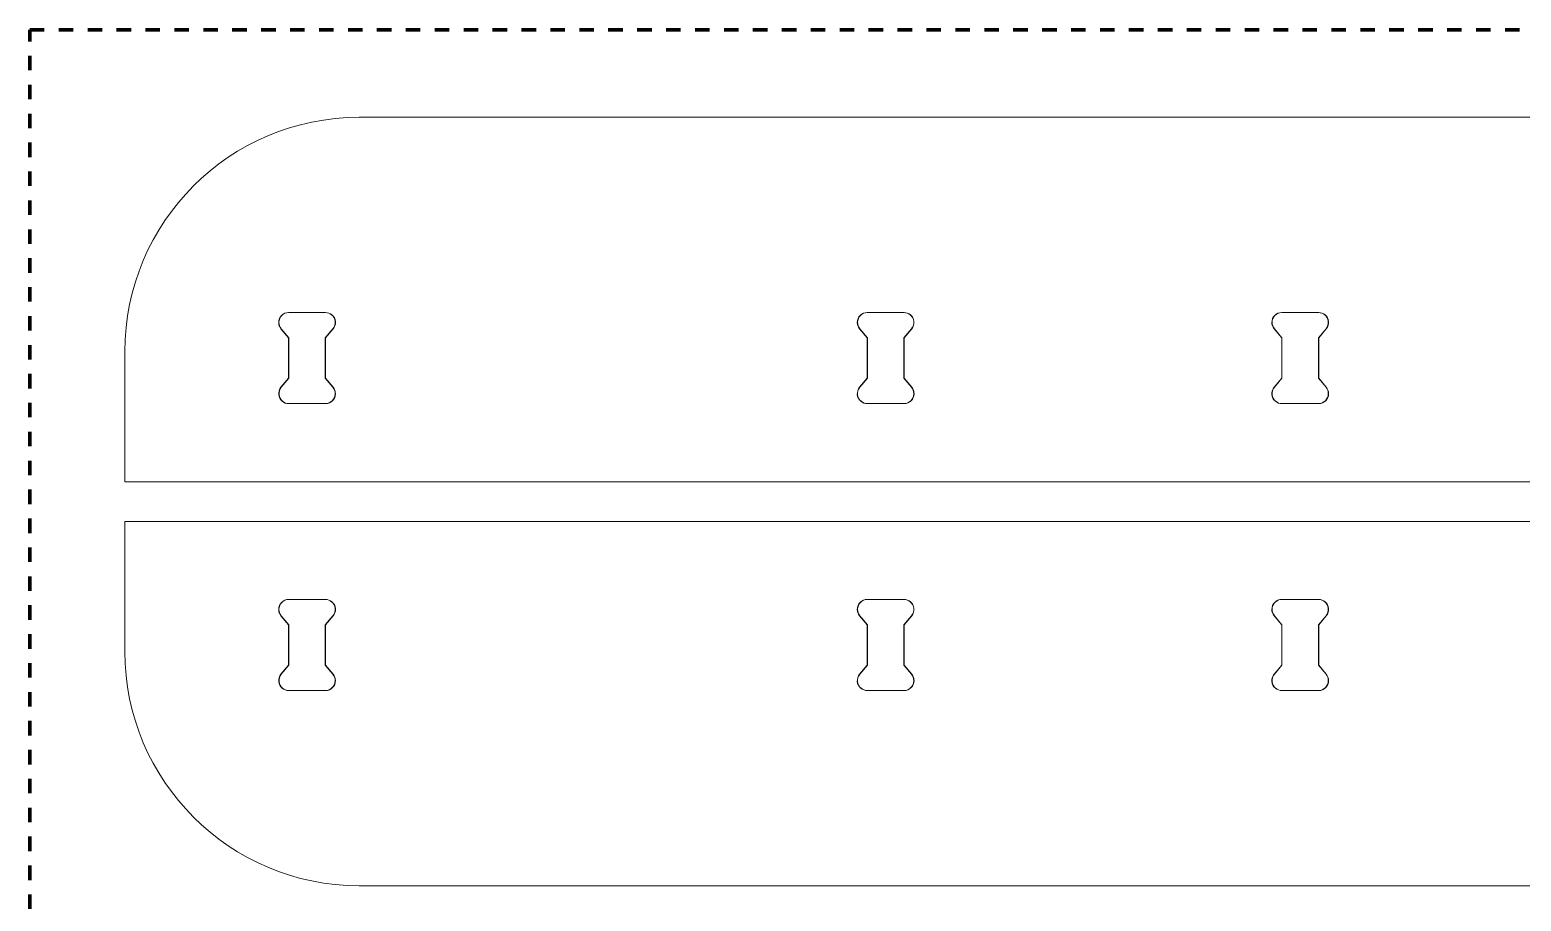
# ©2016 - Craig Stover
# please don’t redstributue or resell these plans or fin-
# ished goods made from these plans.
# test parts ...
# Model space of a CAD drawing. Header units: inches. Extents: x 0 to 96, y -60 to 51.
# Drawn here: x 0 to 28.64, y -16.74 to 0 of the extents above; entities that cross this region are included whole.
import ezdxf

# ---------------------------------------------------------------- set-up
doc = ezdxf.new("R2010")
doc.units = ezdxf.units.IN
doc.header["$MEASUREMENT"] = 0
doc.linetypes.add('AI-Linetype-1', pattern=[0.555556, 0.277778, -0.277778])
doc.layers.add('formatting', color=7, linetype='Continuous')
doc.layers.add('full-70', color=7, linetype='Continuous')

# ---------------------------------------------------------------- blocks, each defined once
blk = doc.blocks.new('block 15')
at = {"layer": 'full-70', "color": 7, "lineweight": 15, "true_color": 0xffffff}
blk.add_open_spline([(1.825, -9.443), (1.825, -9.443), (78.825, -9.443), (78.825, -9.443), (78.825, -9.443), (78.825, -11.943), (78.825, -11.943), (78.825, -14.428), (76.81, -16.443), (74.325, -16.443), (74.325, -16.443), (6.325, -16.443), (6.325, -16.443), (3.84, -16.443), (1.825, -14.428), (1.825, -11.943), (1.825, -11.943), (1.825, -9.443), (1.825, -9.443)], degree=3, knots=[0, 0, 0, 0, 1, 1, 1, 2, 2, 2, 3, 3, 3, 4, 4, 4, 5, 5, 5, 6, 6, 6, 6], dxfattribs=at)
blk = doc.blocks.new('block 18')
at = {"layer": 'full-70', "color": 7, "lineweight": 15, "true_color": 0xffffff}
blk.add_open_spline([(4.829, -11.255), (4.829, -11.255), (4.975, -11.428), (4.975, -11.428), (4.975, -11.428), (4.975, -12.207), (4.975, -12.207), (4.975, -12.207), (4.829, -12.381), (4.829, -12.381), (4.762, -12.461), (4.773, -12.581), (4.853, -12.648), (4.887, -12.677), (4.93, -12.693), (4.975, -12.693), (4.975, -12.693), (5.675, -12.693), (5.675, -12.693), (5.78, -12.693), (5.865, -12.608), (5.865, -12.503), (5.865, -12.458), (5.849, -12.415), (5.821, -12.381), (5.821, -12.381), (5.675, -12.207), (5.675, -12.207), (5.675, -12.207), (5.675, -11.428), (5.675, -11.428), (5.675, -11.428), (5.821, -11.255), (5.821, -11.255), (5.888, -11.174), (5.878, -11.055), (5.797, -10.987), (5.763, -10.958), (5.72, -10.943), (5.675, -10.943), (5.675, -10.943), (4.975, -10.943), (4.975, -10.943), (4.87, -10.943), (4.785, -11.028), (4.785, -11.133), (4.785, -11.177), (4.801, -11.221), (4.829, -11.255)], degree=3, knots=[0, 0, 0, 0, 1, 1, 1, 2, 2, 2, 3, 3, 3, 4, 4, 4, 5, 5, 5, 6, 6, 6, 7, 7, 7, 8, 8, 8, 9, 9, 9, 10, 10, 10, 11, 11, 11, 12, 12, 12, 13, 13, 13, 14, 14, 14, 15, 15, 15, 16, 16, 16, 16], dxfattribs=at)
blk = doc.blocks.new('block 19')
at = {"layer": 'full-70', "color": 7, "lineweight": 15, "true_color": 0xffffff}
blk.add_open_spline([(15.942, -11.255), (15.942, -11.255), (16.088, -11.428), (16.088, -11.428), (16.088, -11.428), (16.088, -12.207), (16.088, -12.207), (16.088, -12.207), (15.942, -12.381), (15.942, -12.381), (15.875, -12.461), (15.885, -12.581), (15.965, -12.648), (16, -12.677), (16.043, -12.693), (16.088, -12.693), (16.088, -12.693), (16.788, -12.693), (16.788, -12.693), (16.892, -12.693), (16.978, -12.608), (16.978, -12.503), (16.978, -12.458), (16.962, -12.415), (16.933, -12.381), (16.933, -12.381), (16.788, -12.207), (16.788, -12.207), (16.788, -12.207), (16.788, -11.428), (16.788, -11.428), (16.788, -11.428), (16.933, -11.255), (16.933, -11.255), (17.001, -11.174), (16.99, -11.055), (16.91, -10.987), (16.875, -10.958), (16.832, -10.943), (16.788, -10.943), (16.788, -10.943), (16.088, -10.943), (16.088, -10.943), (15.983, -10.943), (15.898, -11.028), (15.898, -11.133), (15.898, -11.177), (15.913, -11.221), (15.942, -11.255)], degree=3, knots=[0, 0, 0, 0, 1, 1, 1, 2, 2, 2, 3, 3, 3, 4, 4, 4, 5, 5, 5, 6, 6, 6, 7, 7, 7, 8, 8, 8, 9, 9, 9, 10, 10, 10, 11, 11, 11, 12, 12, 12, 13, 13, 13, 14, 14, 14, 15, 15, 15, 16, 16, 16, 16], dxfattribs=at)
blk = doc.blocks.new('block 20')
at = {"layer": 'full-70', "color": 7, "lineweight": 15, "true_color": 0xffffff}
blk.add_open_spline([(23.904, -11.255), (23.904, -11.255), (24.05, -11.428), (24.05, -11.428), (24.05, -11.428), (24.05, -12.207), (24.05, -12.207), (24.05, -12.207), (23.904, -12.381), (23.904, -12.381), (23.837, -12.461), (23.848, -12.581), (23.928, -12.648), (23.962, -12.677), (24.005, -12.693), (24.05, -12.693), (24.05, -12.693), (24.75, -12.693), (24.75, -12.693), (24.855, -12.693), (24.94, -12.608), (24.94, -12.503), (24.94, -12.458), (24.924, -12.415), (24.896, -12.381), (24.896, -12.381), (24.75, -12.207), (24.75, -12.207), (24.75, -12.207), (24.75, -11.428), (24.75, -11.428), (24.75, -11.428), (24.896, -11.255), (24.896, -11.255), (24.963, -11.174), (24.953, -11.055), (24.872, -10.987), (24.838, -10.958), (24.795, -10.943), (24.75, -10.943), (24.75, -10.943), (24.05, -10.943), (24.05, -10.943), (23.945, -10.943), (23.86, -11.028), (23.86, -11.133), (23.86, -11.177), (23.876, -11.221), (23.904, -11.255)], degree=3, knots=[0, 0, 0, 0, 1, 1, 1, 2, 2, 2, 3, 3, 3, 4, 4, 4, 5, 5, 5, 6, 6, 6, 7, 7, 7, 8, 8, 8, 9, 9, 9, 10, 10, 10, 11, 11, 11, 12, 12, 12, 13, 13, 13, 14, 14, 14, 15, 15, 15, 16, 16, 16, 16], dxfattribs=at)
blk = doc.blocks.new('block 16')
at = {"layer": 'full-70'}
for name in ['block 18', 'block 19', 'block 20']:
    blk.add_blockref(name, (0, 0), dxfattribs=at)
blk = doc.blocks.new('block 14')
at = {"layer": 'full-70'}
for name in ['block 15', 'block 16']:
    blk.add_blockref(name, (0, 0), dxfattribs=at)
blk = doc.blocks.new('block 27')
at = {"layer": 'full-70', "color": 7, "lineweight": 15, "true_color": 0xffffff}
blk.add_open_spline([(78.825, -8.681), (78.825, -8.681), (1.825, -8.681), (1.825, -8.681), (1.825, -8.681), (1.825, -6.181), (1.825, -6.181), (1.825, -3.695), (3.84, -1.681), (6.325, -1.681), (6.325, -1.681), (74.325, -1.681), (74.325, -1.681), (76.81, -1.681), (78.825, -3.695), (78.825, -6.181), (78.825, -6.181), (78.825, -8.681), (78.825, -8.681)], degree=3, knots=[0, 0, 0, 0, 1, 1, 1, 2, 2, 2, 3, 3, 3, 4, 4, 4, 5, 5, 5, 6, 6, 6, 6], dxfattribs=at)
blk = doc.blocks.new('block 34')
at = {"layer": 'full-70', "color": 7, "lineweight": 15, "true_color": 0xffffff}
blk.add_open_spline([(5.675, -5.916), (5.675, -5.916), (5.821, -5.743), (5.821, -5.743), (5.888, -5.662), (5.878, -5.542), (5.797, -5.475), (5.763, -5.446), (5.72, -5.431), (5.675, -5.431), (5.675, -5.431), (4.975, -5.431), (4.975, -5.431), (4.87, -5.431), (4.785, -5.516), (4.785, -5.621), (4.785, -5.665), (4.801, -5.708), (4.829, -5.743), (4.829, -5.743), (4.975, -5.916), (4.975, -5.916), (4.975, -5.916), (4.975, -6.695), (4.975, -6.695), (4.975, -6.695), (4.829, -6.868), (4.829, -6.868), (4.762, -6.949), (4.773, -7.069), (4.853, -7.136), (4.887, -7.165), (4.93, -7.181), (4.975, -7.181), (4.975, -7.181), (5.675, -7.181), (5.675, -7.181), (5.78, -7.181), (5.865, -7.095), (5.865, -6.991), (5.865, -6.946), (5.849, -6.903), (5.821, -6.868), (5.821, -6.868), (5.675, -6.695), (5.675, -6.695), (5.675, -6.695), (5.675, -5.916), (5.675, -5.916)], degree=3, knots=[0, 0, 0, 0, 1, 1, 1, 2, 2, 2, 3, 3, 3, 4, 4, 4, 5, 5, 5, 6, 6, 6, 7, 7, 7, 8, 8, 8, 9, 9, 9, 10, 10, 10, 11, 11, 11, 12, 12, 12, 13, 13, 13, 14, 14, 14, 15, 15, 15, 16, 16, 16, 16], dxfattribs=at)
blk = doc.blocks.new('block 35')
at = {"layer": 'full-70', "color": 7, "lineweight": 15, "true_color": 0xffffff}
blk.add_open_spline([(16.788, -5.916), (16.788, -5.916), (16.933, -5.743), (16.933, -5.743), (17.001, -5.662), (16.99, -5.542), (16.91, -5.475), (16.875, -5.446), (16.832, -5.431), (16.788, -5.431), (16.788, -5.431), (16.088, -5.431), (16.088, -5.431), (15.983, -5.431), (15.898, -5.516), (15.898, -5.621), (15.898, -5.665), (15.913, -5.708), (15.942, -5.743), (15.942, -5.743), (16.088, -5.916), (16.088, -5.916), (16.088, -5.916), (16.088, -6.695), (16.088, -6.695), (16.088, -6.695), (15.942, -6.868), (15.942, -6.868), (15.875, -6.949), (15.885, -7.069), (15.965, -7.136), (16, -7.165), (16.043, -7.181), (16.088, -7.181), (16.088, -7.181), (16.788, -7.181), (16.788, -7.181), (16.892, -7.181), (16.978, -7.095), (16.978, -6.991), (16.978, -6.946), (16.962, -6.903), (16.933, -6.868), (16.933, -6.868), (16.788, -6.695), (16.788, -6.695), (16.788, -6.695), (16.788, -5.916), (16.788, -5.916)], degree=3, knots=[0, 0, 0, 0, 1, 1, 1, 2, 2, 2, 3, 3, 3, 4, 4, 4, 5, 5, 5, 6, 6, 6, 7, 7, 7, 8, 8, 8, 9, 9, 9, 10, 10, 10, 11, 11, 11, 12, 12, 12, 13, 13, 13, 14, 14, 14, 15, 15, 15, 16, 16, 16, 16], dxfattribs=at)
blk = doc.blocks.new('block 36')
at = {"layer": 'full-70', "color": 7, "lineweight": 15, "true_color": 0xffffff}
blk.add_open_spline([(24.75, -5.916), (24.75, -5.916), (24.896, -5.743), (24.896, -5.743), (24.963, -5.662), (24.953, -5.542), (24.872, -5.475), (24.838, -5.446), (24.795, -5.431), (24.75, -5.431), (24.75, -5.431), (24.05, -5.431), (24.05, -5.431), (23.945, -5.431), (23.86, -5.516), (23.86, -5.621), (23.86, -5.665), (23.876, -5.708), (23.904, -5.743), (23.904, -5.743), (24.05, -5.916), (24.05, -5.916), (24.05, -5.916), (24.05, -6.695), (24.05, -6.695), (24.05, -6.695), (23.904, -6.868), (23.904, -6.868), (23.837, -6.949), (23.848, -7.069), (23.928, -7.136), (23.962, -7.165), (24.005, -7.181), (24.05, -7.181), (24.05, -7.181), (24.75, -7.181), (24.75, -7.181), (24.855, -7.181), (24.94, -7.095), (24.94, -6.991), (24.94, -6.946), (24.924, -6.903), (24.896, -6.868), (24.896, -6.868), (24.75, -6.695), (24.75, -6.695), (24.75, -6.695), (24.75, -5.916), (24.75, -5.916)], degree=3, knots=[0, 0, 0, 0, 1, 1, 1, 2, 2, 2, 3, 3, 3, 4, 4, 4, 5, 5, 5, 6, 6, 6, 7, 7, 7, 8, 8, 8, 9, 9, 9, 10, 10, 10, 11, 11, 11, 12, 12, 12, 13, 13, 13, 14, 14, 14, 15, 15, 15, 16, 16, 16, 16], dxfattribs=at)
blk = doc.blocks.new('block 28')
at = {"layer": 'full-70'}
for name in ['block 34', 'block 35', 'block 36']:
    blk.add_blockref(name, (0, 0), dxfattribs=at)
blk = doc.blocks.new('block 26')
at = {"layer": 'full-70'}
for name in ['block 27', 'block 28']:
    blk.add_blockref(name, (0, 0), dxfattribs=at)
blk = doc.blocks.new('block 59')
at = {"layer": 'full-70', "color": 7, "lineweight": 15, "true_color": 0xffffff}
blk.add_open_spline([(1.825, -9.443), (1.825, -9.443), (78.825, -9.443), (78.825, -9.443), (78.825, -9.443), (78.825, -11.943), (78.825, -11.943), (78.825, -14.428), (76.81, -16.443), (74.325, -16.443), (74.325, -16.443), (6.325, -16.443), (6.325, -16.443), (3.84, -16.443), (1.825, -14.428), (1.825, -11.943), (1.825, -11.943), (1.825, -9.443), (1.825, -9.443)], degree=3, knots=[0, 0, 0, 0, 1, 1, 1, 2, 2, 2, 3, 3, 3, 4, 4, 4, 5, 5, 5, 6, 6, 6, 6], dxfattribs=at)
blk = doc.blocks.new('block 62')
at = {"layer": 'full-70', "color": 7, "lineweight": 15, "true_color": 0xffffff}
blk.add_open_spline([(4.824, -11.255), (4.824, -11.255), (4.97, -11.428), (4.97, -11.428), (4.97, -11.428), (4.97, -12.207), (4.97, -12.207), (4.97, -12.207), (4.824, -12.381), (4.824, -12.381), (4.757, -12.461), (4.768, -12.581), (4.848, -12.648), (4.882, -12.677), (4.925, -12.693), (4.97, -12.693), (4.97, -12.693), (5.68, -12.693), (5.68, -12.693), (5.785, -12.693), (5.87, -12.608), (5.87, -12.503), (5.87, -12.458), (5.854, -12.415), (5.826, -12.381), (5.826, -12.381), (5.68, -12.207), (5.68, -12.207), (5.68, -12.207), (5.68, -11.428), (5.68, -11.428), (5.68, -11.428), (5.826, -11.255), (5.826, -11.255), (5.893, -11.174), (5.883, -11.055), (5.802, -10.987), (5.768, -10.958), (5.725, -10.943), (5.68, -10.943), (5.68, -10.943), (4.97, -10.943), (4.97, -10.943), (4.865, -10.943), (4.78, -11.028), (4.78, -11.133), (4.78, -11.177), (4.796, -11.221), (4.824, -11.255)], degree=3, knots=[0, 0, 0, 0, 1, 1, 1, 2, 2, 2, 3, 3, 3, 4, 4, 4, 5, 5, 5, 6, 6, 6, 7, 7, 7, 8, 8, 8, 9, 9, 9, 10, 10, 10, 11, 11, 11, 12, 12, 12, 13, 13, 13, 14, 14, 14, 15, 15, 15, 16, 16, 16, 16], dxfattribs=at)
blk = doc.blocks.new('block 63')
at = {"layer": 'full-70', "color": 7, "lineweight": 15, "true_color": 0xffffff}
blk.add_open_spline([(15.937, -11.255), (15.937, -11.255), (16.083, -11.428), (16.083, -11.428), (16.083, -11.428), (16.083, -12.207), (16.083, -12.207), (16.083, -12.207), (15.937, -12.381), (15.937, -12.381), (15.87, -12.461), (15.88, -12.581), (15.96, -12.648), (15.995, -12.677), (16.038, -12.693), (16.083, -12.693), (16.083, -12.693), (16.793, -12.693), (16.793, -12.693), (16.897, -12.693), (16.983, -12.608), (16.983, -12.503), (16.983, -12.458), (16.967, -12.415), (16.938, -12.381), (16.938, -12.381), (16.793, -12.207), (16.793, -12.207), (16.793, -12.207), (16.793, -11.428), (16.793, -11.428), (16.793, -11.428), (16.938, -11.255), (16.938, -11.255), (17.006, -11.174), (16.995, -11.055), (16.915, -10.987), (16.88, -10.958), (16.837, -10.943), (16.793, -10.943), (16.793, -10.943), (16.083, -10.943), (16.083, -10.943), (15.978, -10.943), (15.893, -11.028), (15.893, -11.133), (15.893, -11.177), (15.908, -11.221), (15.937, -11.255)], degree=3, knots=[0, 0, 0, 0, 1, 1, 1, 2, 2, 2, 3, 3, 3, 4, 4, 4, 5, 5, 5, 6, 6, 6, 7, 7, 7, 8, 8, 8, 9, 9, 9, 10, 10, 10, 11, 11, 11, 12, 12, 12, 13, 13, 13, 14, 14, 14, 15, 15, 15, 16, 16, 16, 16], dxfattribs=at)
blk = doc.blocks.new('block 64')
at = {"layer": 'full-70', "color": 7, "lineweight": 15, "true_color": 0xffffff}
blk.add_open_spline([(23.899, -11.255), (23.899, -11.255), (24.045, -11.428), (24.045, -11.428), (24.045, -11.428), (24.045, -12.207), (24.045, -12.207), (24.045, -12.207), (23.899, -12.381), (23.899, -12.381), (23.832, -12.461), (23.843, -12.581), (23.923, -12.648), (23.957, -12.677), (24, -12.693), (24.045, -12.693), (24.045, -12.693), (24.755, -12.693), (24.755, -12.693), (24.86, -12.693), (24.945, -12.608), (24.945, -12.503), (24.945, -12.458), (24.929, -12.415), (24.901, -12.381), (24.901, -12.381), (24.755, -12.207), (24.755, -12.207), (24.755, -12.207), (24.755, -11.428), (24.755, -11.428), (24.755, -11.428), (24.901, -11.255), (24.901, -11.255), (24.968, -11.174), (24.958, -11.055), (24.877, -10.987), (24.843, -10.958), (24.8, -10.943), (24.755, -10.943), (24.755, -10.943), (24.045, -10.943), (24.045, -10.943), (23.94, -10.943), (23.855, -11.028), (23.855, -11.133), (23.855, -11.177), (23.871, -11.221), (23.899, -11.255)], degree=3, knots=[0, 0, 0, 0, 1, 1, 1, 2, 2, 2, 3, 3, 3, 4, 4, 4, 5, 5, 5, 6, 6, 6, 7, 7, 7, 8, 8, 8, 9, 9, 9, 10, 10, 10, 11, 11, 11, 12, 12, 12, 13, 13, 13, 14, 14, 14, 15, 15, 15, 16, 16, 16, 16], dxfattribs=at)
blk = doc.blocks.new('block 60')
at = {"layer": 'full-70'}
for name in ['block 62', 'block 63', 'block 64']:
    blk.add_blockref(name, (0, 0), dxfattribs=at)
blk = doc.blocks.new('block 58')
at = {"layer": 'full-70'}
for name in ['block 59', 'block 60']:
    blk.add_blockref(name, (0, 0), dxfattribs=at)
blk = doc.blocks.new('block 71')
at = {"layer": 'full-70', "color": 7, "lineweight": 15, "true_color": 0xffffff}
blk.add_open_spline([(78.825, -8.681), (78.825, -8.681), (1.825, -8.681), (1.825, -8.681), (1.825, -8.681), (1.825, -6.181), (1.825, -6.181), (1.825, -3.695), (3.84, -1.681), (6.325, -1.681), (6.325, -1.681), (74.325, -1.681), (74.325, -1.681), (76.81, -1.681), (78.825, -3.695), (78.825, -6.181), (78.825, -6.181), (78.825, -8.681), (78.825, -8.681)], degree=3, knots=[0, 0, 0, 0, 1, 1, 1, 2, 2, 2, 3, 3, 3, 4, 4, 4, 5, 5, 5, 6, 6, 6, 6], dxfattribs=at)
blk = doc.blocks.new('block 78')
at = {"layer": 'full-70', "color": 7, "lineweight": 15, "true_color": 0xffffff}
blk.add_open_spline([(5.68, -5.916), (5.68, -5.916), (5.826, -5.743), (5.826, -5.743), (5.893, -5.662), (5.883, -5.542), (5.802, -5.475), (5.768, -5.446), (5.725, -5.431), (5.68, -5.431), (5.68, -5.431), (4.97, -5.431), (4.97, -5.431), (4.865, -5.431), (4.78, -5.516), (4.78, -5.621), (4.78, -5.665), (4.796, -5.708), (4.824, -5.743), (4.824, -5.743), (4.97, -5.916), (4.97, -5.916), (4.97, -5.916), (4.97, -6.695), (4.97, -6.695), (4.97, -6.695), (4.824, -6.868), (4.824, -6.868), (4.757, -6.949), (4.768, -7.069), (4.848, -7.136), (4.882, -7.165), (4.925, -7.181), (4.97, -7.181), (4.97, -7.181), (5.68, -7.181), (5.68, -7.181), (5.785, -7.181), (5.87, -7.095), (5.87, -6.991), (5.87, -6.946), (5.854, -6.903), (5.826, -6.868), (5.826, -6.868), (5.68, -6.695), (5.68, -6.695), (5.68, -6.695), (5.68, -5.916), (5.68, -5.916)], degree=3, knots=[0, 0, 0, 0, 1, 1, 1, 2, 2, 2, 3, 3, 3, 4, 4, 4, 5, 5, 5, 6, 6, 6, 7, 7, 7, 8, 8, 8, 9, 9, 9, 10, 10, 10, 11, 11, 11, 12, 12, 12, 13, 13, 13, 14, 14, 14, 15, 15, 15, 16, 16, 16, 16], dxfattribs=at)
blk = doc.blocks.new('block 79')
at = {"layer": 'full-70', "color": 7, "lineweight": 15, "true_color": 0xffffff}
blk.add_open_spline([(16.793, -5.916), (16.793, -5.916), (16.938, -5.743), (16.938, -5.743), (17.006, -5.662), (16.995, -5.542), (16.915, -5.475), (16.88, -5.446), (16.837, -5.431), (16.793, -5.431), (16.793, -5.431), (16.083, -5.431), (16.083, -5.431), (15.978, -5.431), (15.893, -5.516), (15.893, -5.621), (15.893, -5.665), (15.908, -5.708), (15.937, -5.743), (15.937, -5.743), (16.083, -5.916), (16.083, -5.916), (16.083, -5.916), (16.083, -6.695), (16.083, -6.695), (16.083, -6.695), (15.937, -6.868), (15.937, -6.868), (15.87, -6.949), (15.88, -7.069), (15.96, -7.136), (15.995, -7.165), (16.038, -7.181), (16.083, -7.181), (16.083, -7.181), (16.793, -7.181), (16.793, -7.181), (16.897, -7.181), (16.983, -7.095), (16.983, -6.991), (16.983, -6.946), (16.967, -6.903), (16.938, -6.868), (16.938, -6.868), (16.793, -6.695), (16.793, -6.695), (16.793, -6.695), (16.793, -5.916), (16.793, -5.916)], degree=3, knots=[0, 0, 0, 0, 1, 1, 1, 2, 2, 2, 3, 3, 3, 4, 4, 4, 5, 5, 5, 6, 6, 6, 7, 7, 7, 8, 8, 8, 9, 9, 9, 10, 10, 10, 11, 11, 11, 12, 12, 12, 13, 13, 13, 14, 14, 14, 15, 15, 15, 16, 16, 16, 16], dxfattribs=at)
blk = doc.blocks.new('block 80')
at = {"layer": 'full-70', "color": 7, "lineweight": 15, "true_color": 0xffffff}
blk.add_open_spline([(24.755, -5.916), (24.755, -5.916), (24.901, -5.743), (24.901, -5.743), (24.968, -5.662), (24.958, -5.542), (24.877, -5.475), (24.843, -5.446), (24.8, -5.431), (24.755, -5.431), (24.755, -5.431), (24.045, -5.431), (24.045, -5.431), (23.94, -5.431), (23.855, -5.516), (23.855, -5.621), (23.855, -5.665), (23.871, -5.708), (23.899, -5.743), (23.899, -5.743), (24.045, -5.916), (24.045, -5.916), (24.045, -5.916), (24.045, -6.695), (24.045, -6.695), (24.045, -6.695), (23.899, -6.868), (23.899, -6.868), (23.832, -6.949), (23.843, -7.069), (23.923, -7.136), (23.957, -7.165), (24, -7.181), (24.045, -7.181), (24.045, -7.181), (24.755, -7.181), (24.755, -7.181), (24.86, -7.181), (24.945, -7.095), (24.945, -6.991), (24.945, -6.946), (24.929, -6.903), (24.901, -6.868), (24.901, -6.868), (24.755, -6.695), (24.755, -6.695), (24.755, -6.695), (24.755, -5.916), (24.755, -5.916)], degree=3, knots=[0, 0, 0, 0, 1, 1, 1, 2, 2, 2, 3, 3, 3, 4, 4, 4, 5, 5, 5, 6, 6, 6, 7, 7, 7, 8, 8, 8, 9, 9, 9, 10, 10, 10, 11, 11, 11, 12, 12, 12, 13, 13, 13, 14, 14, 14, 15, 15, 15, 16, 16, 16, 16], dxfattribs=at)
blk = doc.blocks.new('block 72')
at = {"layer": 'full-70'}
for name in ['block 78', 'block 79', 'block 80']:
    blk.add_blockref(name, (0, 0), dxfattribs=at)
blk = doc.blocks.new('block 70')
at = {"layer": 'full-70'}
for name in ['block 71', 'block 72']:
    blk.add_blockref(name, (0, 0), dxfattribs=at)

msp = doc.modelspace()

# ---------------------------------------------------------------- linework, layer by layer
at = {"layer": 'formatting', "color": 7, "linetype": 'AI-Linetype-1', "lineweight": 158, "true_color": 0xffffff}
msp.add_lwpolyline([(96, -48), (0, -48), (0, 0), (96, 0), (96, -48)], dxfattribs=at)

# ---------------------------------------------------------------- block references
at = {"layer": 'full-70'}
for name in ['block 26', 'block 70', 'block 14', 'block 58']:
    msp.add_blockref(name, (0, 0), dxfattribs=at)

doc.saveas('drawing.dxf')
